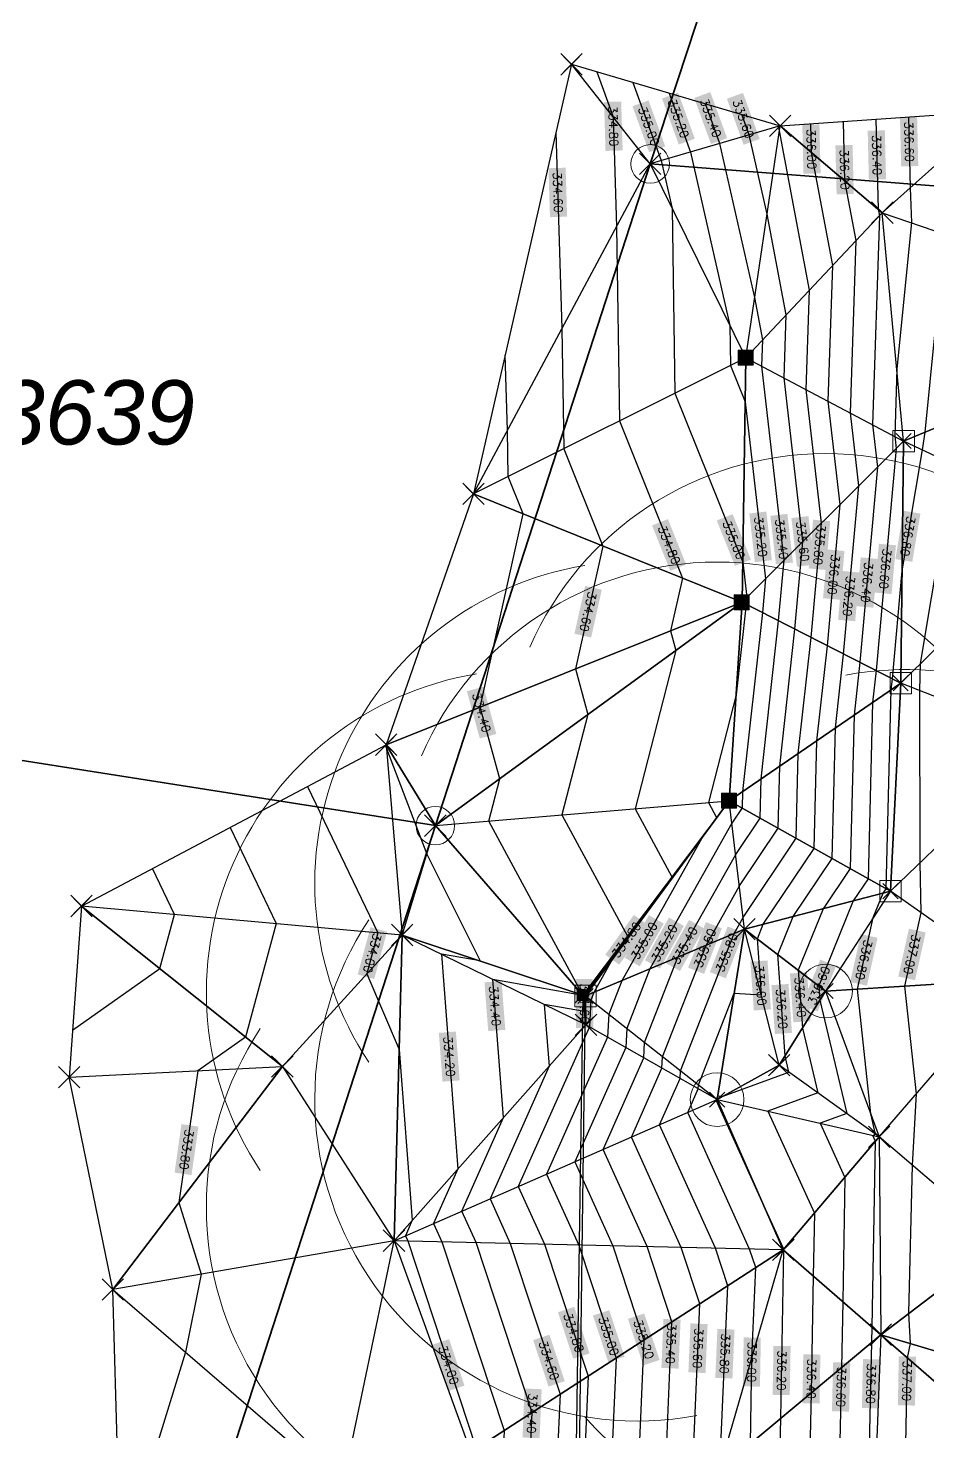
# Model space of a CAD drawing. Header units: metres. Extents: x -57 to 81, y -38 to 101.
# Drawn here: x -1.67 to 19.33, y 8.37 to 41.13 of the extents above; entities that cross this region are included whole.
import ezdxf
from ezdxf.enums import TextEntityAlignment as Align

# ---------------------------------------------------------------- set-up
doc = ezdxf.new("R2010")
doc.units = ezdxf.units.M
doc.linetypes.add('1600.2028', pattern=[0])
doc.linetypes.add('AUSGEZOGEN', pattern=[0])
doc.layers.get('0').update_dxf_attribs({"color": 1, "linetype": 'CONTINUOUS'})
for name, color, linetype in [('$BRUCH', 7, 'CONTINUOUS'), ('$P_INF_FL', 7, 'AUSGEZOGEN'), ('$P_INF_H', 7, 'AUSGEZOGEN'), ('$P_INF_NR', 7, 'AUSGEZOGEN'), ('$P_INF_X', 7, 'AUSGEZOGEN'), ('$PKT_0', 7, 'CONTINUOUS'), ('DGM', 7, 'CONTINUOUS'), ('DGM_HOEHEN', 34, 'CONTINUOUS'), ('DGM_HOEHEN_Haupt', 24, 'CONTINUOUS'), ('DGM_HOEHEN_TEXT', 7, 'CONTINUOUS')]:
    doc.layers.add(name, color=color, linetype=linetype)
for name, color, linetype, lineweight in [('aussparen', 1, 'CONTINUOUS', 18), ('Böschung OK', 7, 'CONTINUOUS', 18), ('Böschung UK', 7, 'CONTINUOUS', 18), ('Flurstücke_Grenzpunkte', 255, 'CONTINUOUS', 0), ('Geländepunkt', 7, 'CONTINUOUS', 18), ('Laubbaum 25m', 7, 'CONTINUOUS', 18), ('Mauer OK', 7, 'CONTINUOUS', 18), ('Mauer UK', 7, 'CONTINUOUS', 18)]:
    doc.layers.add(name, color=color, linetype=linetype, lineweight=lineweight)
doc.styles.add('Flurstücksnummer - K 10 700', font='Arial Italic.ttf')
doc.styles.add('SIMPLEX', font='SIMPLEX')

# ---------------------------------------------------------------- blocks, each defined once
blk = doc.blocks.new('Grenzpunkt mit Abmarkung (Marke)')
at = {"color": 0, "lineweight": -2}
blk.add_circle((0, 0), 0.5, dxfattribs=at)
blk = doc.blocks.new('34')
at = {"color": 0, "lineweight": -2}
for p, q in [((-0.5, 0.5), (0.5, -0.5)), ((-0.5, -0.5), (0.5, 0.5))]:
    blk.add_line(p, q, dxfattribs=at)
blk = doc.blocks.new('71', base_point=(0.019231, 0))
at = {"color": 0, "lineweight": -2}
for p, q in [((-0.497863, 0.5), (-0.497863, -0.5)), ((-0.497863, 0.5), (0.497863, 0.5)), ((-0.480769, -0.5), (-0.480769, 0.5)), ((-0.459402, -0.5), (-0.459402, 0.5)), ((-0.438034, -0.5), (-0.438034, 0.5)), ((-0.42094, -0.5), (-0.42094, 0.5)), ((-0.399573, -0.5), (-0.399573, 0.5)), ((-0.378205, -0.5), (-0.378205, 0.5)), ((-0.361111, -0.5), (-0.361111, 0.5)), ((-0.339744, -0.5), (-0.339744, 0.5)), ((-0.318376, -0.5), (-0.318376, 0.5)), ((-0.301282, -0.5), (-0.301282, 0.5)), ((-0.279915, -0.5), (-0.279915, 0.5)), ((-0.258547, -0.5), (-0.258547, 0.5)), ((-0.241453, -0.5), (-0.241453, 0.5)), ((-0.220085, -0.5), (-0.220085, 0.5)), ((-0.198718, -0.5), (-0.198718, 0.5)), ((-0.181624, -0.5), (-0.181624, 0.5)), ((-0.160256, -0.5), (-0.160256, 0.5)), ((-0.138889, -0.5), (-0.138889, 0.5)), ((-0.121795, -0.5), (-0.121795, 0.5)), ((-0.100428, -0.5), (-0.100428, 0.5)), ((-0.07906, -0.5), (-0.07906, 0.5)), ((-0.061966, -0.5), (-0.061966, 0.5)), ((-0.040599, -0.5), (-0.040599, 0.5)), ((-0.019231, -0.5), (-0.019231, 0.5)), ((-0.002137, -0.5), (-0.002137, 0.5)), ((0.019231, -0.5), (0.019231, 0.5)), ((0.040599, -0.5), (0.040599, 0.5)), ((0.057693, -0.5), (0.057693, 0.5)), ((0.07906, -0.5), (0.07906, 0.5)), ((0.100428, -0.5), (0.100428, 0.5)), ((0.117522, -0.5), (0.117522, 0.5)), ((0.138889, -0.5), (0.138889, 0.5)), ((0.160256, -0.5), (0.160256, 0.5)), ((0.177351, -0.5), (0.177351, 0.5)), ((0.198718, -0.5), (0.198718, 0.5)), ((0.220085, -0.5), (0.220085, 0.5)), ((0.237179, -0.5), (0.237179, 0.5)), ((0.258547, -0.5), (0.258547, 0.5)), ((0.279915, -0.5), (0.279915, 0.5)), ((0.297009, -0.5), (0.297009, 0.5)), ((0.318376, -0.5), (0.318376, 0.5)), ((0.339744, -0.5), (0.339744, 0.5)), ((0.356838, -0.5), (0.356838, 0.5)), ((0.378205, -0.5), (0.378205, 0.5)), ((0.399573, -0.5), (0.399573, 0.5)), ((0.416666, -0.5), (0.416666, 0.5)), ((0.438034, -0.5), (0.438034, 0.5)), ((0.459402, -0.5), (0.459402, 0.5)), ((0.476495, -0.5), (0.476495, 0.5)), ((0.497863, 0.5), (0.497863, -0.5)), ((0.497863, -0.5), (-0.497863, -0.5))]:
    blk.add_line(p, q, dxfattribs=at)
blk = doc.blocks.new('139', base_point=(0, -0.001756))
at = {"color": 0, "lineweight": -2}
for centre, radius, start, end in [((0, 0.198947), 0.301054, 23.556964, 156.444075), ((-0.175614, 0.098595), 0.301054, 99.378072, 213.597998), ((0.175614, 0.098595), 0.301054, 340.504019, 100.603046), ((-0.175615, -0.102107), 0.301054, 146.376033, 280.600999), ((0.175615, -0.102107), 0.301054, 259.398891, 33.623991), ((0, -0.001756), 0.025088, 90.001142, 179.997716), ((0, -0.001756), 0.025088, 0.002284, 89.998858), ((0, -0.001756), 0.025088, 180.001142, 269.998858), ((0, -0.001756), 0.025088, 270.001142, 359.998858), ((0, -0.198946), 0.301054, 221.698008, 318.301992)]:
    blk.add_arc(centre, radius, start, end, dxfattribs=at)
blk = doc.blocks.new('146')
at = {"color": 0, "lineweight": -2}
for p, q in [((-0.5, -0.5), (-0.5, 0.5)), ((-0.5, 0.5), (0.5, 0.5)), ((0.5, 0.5), (0.5, -0.5)), ((0.5, -0.5), (-0.5, -0.5))]:
    blk.add_line(p, q, dxfattribs=at)
blk = doc.blocks.new('147', base_point=(0.019231, 0))
at = {"color": 0, "lineweight": -2}
for p, q in [((-0.497863, -0.5), (-0.497863, 0.5)), ((-0.497863, 0.5), (0.497863, 0.5)), ((-0.480769, -0.5), (-0.480769, 0.5)), ((-0.459402, -0.5), (-0.459402, 0.5)), ((-0.438034, -0.5), (-0.438034, 0.5)), ((-0.42094, -0.5), (-0.42094, 0.5)), ((-0.399573, -0.5), (-0.399573, 0.5)), ((-0.378205, -0.5), (-0.378205, 0.5)), ((-0.361111, -0.5), (-0.361111, 0.5)), ((-0.339744, -0.5), (-0.339744, 0.5)), ((-0.318376, -0.5), (-0.318376, 0.5)), ((-0.301282, -0.5), (-0.301282, 0.5)), ((-0.279915, -0.5), (-0.279915, 0.5)), ((-0.258547, -0.5), (-0.258547, 0.5)), ((-0.241453, -0.5), (-0.241453, 0.5)), ((-0.220085, -0.5), (-0.220085, 0.5)), ((-0.198718, -0.5), (-0.198718, 0.5)), ((-0.181624, -0.5), (-0.181624, 0.5)), ((-0.160256, -0.5), (-0.160256, 0.5)), ((-0.138889, -0.5), (-0.138889, 0.5)), ((-0.121795, -0.5), (-0.121795, 0.5)), ((-0.100428, -0.5), (-0.100428, 0.5)), ((-0.07906, -0.5), (-0.07906, 0.5)), ((-0.061966, -0.5), (-0.061966, 0.5)), ((-0.040599, -0.5), (-0.040599, 0.5)), ((-0.019231, -0.5), (-0.019231, 0.5)), ((-0.002137, -0.5), (-0.002137, 0.5)), ((0.019231, -0.5), (0.019231, 0.5)), ((0.040599, -0.5), (0.040599, 0.5)), ((0.057693, -0.5), (0.057693, 0.5)), ((0.07906, -0.5), (0.07906, 0.5)), ((0.100428, -0.5), (0.100428, 0.5)), ((0.117522, -0.5), (0.117522, 0.5)), ((0.138889, -0.5), (0.138889, 0.5)), ((0.160256, -0.5), (0.160256, 0.5)), ((0.177351, -0.5), (0.177351, 0.5)), ((0.198718, -0.5), (0.198718, 0.5)), ((0.220085, -0.5), (0.220085, 0.5)), ((0.237179, -0.5), (0.237179, 0.5)), ((0.258547, -0.5), (0.258547, 0.5)), ((0.279915, -0.5), (0.279915, 0.5)), ((0.297009, -0.5), (0.297009, 0.5)), ((0.318376, -0.5), (0.318376, 0.5)), ((0.339744, -0.5), (0.339744, 0.5)), ((0.356838, -0.5), (0.356838, 0.5)), ((0.378205, -0.5), (0.378205, 0.5)), ((0.399573, -0.5), (0.399573, 0.5)), ((0.416666, -0.5), (0.416666, 0.5)), ((0.438034, -0.5), (0.438034, 0.5)), ((0.459402, -0.5), (0.459402, 0.5)), ((0.476495, -0.5), (0.476495, 0.5)), ((0.497863, 0.5), (0.497863, -0.5)), ((0.497863, -0.5), (-0.497863, -0.5))]:
    blk.add_line(p, q, dxfattribs=at)
blk = doc.blocks.new('70')
at = {"color": 0, "lineweight": -2}
for p, q in [((-0.5, -0.5), (-0.5, 0.5)), ((-0.5, 0.5), (0.5, 0.5)), ((0.5, 0.5), (0.5, -0.5)), ((0.5, -0.5), (-0.5, -0.5))]:
    blk.add_line(p, q, dxfattribs=at)
blk = doc.blocks.new('PKT_0')
for p, q in [((-0.354, -0.354), (0.354, 0.354)), ((0.354, -0.354), (-0.354, 0.354))]:
    blk.add_line(p, q)
at = {"layer": '$P_INF_FL'}
blk.add_attdef('CODE', text='', height=0.8, dxfattribs=at).set_placement((0, 1.7), align=Align.CENTER)
at = {"layer": '$P_INF_H'}
blk.add_attdef('H', text='', height=0.8, dxfattribs=at).set_placement((0, -1.4), align=Align.CENTER)
at = {"layer": '$P_INF_NR'}
blk.add_attdef('NR', text='', height=0.8, dxfattribs=at).set_placement((0, 0.7), align=Align.CENTER)
at = {"layer": '$P_INF_X'}
blk.add_attdef('X', text='', height=0.8, dxfattribs=at).set_placement((-0.9, -0.4), align=Align.RIGHT)
blk.add_attdef('Y', (0.7, -0.4), '', height=0.8, dxfattribs=at)

msp = doc.modelspace()

# ---------------------------------------------------------------- linework, layer by layer
at = {"layer": '$BRUCH', "linetype": 'ByBlock', "elevation": 0.042}
for points in [[(15.079, 33.437), (14.99, 27.731), (14.691, 23.098)], [(18.452, 20.986), (18.692, 25.841), (18.76, 31.492)]]:
    msp.add_lwpolyline(points, dxfattribs=at)
msp.add_lwpolyline([(11.126, 0.715), (11.156, 0.786), (11.173, 5.961), (11.337, 18.541), (11.274, 18.559), (11.09, 5.955)], close=True, dxfattribs=at)
at = {"layer": 'DGM', "color": 0, "linetype": 'ByBlock'}
for points in [[(11.01, 40.285, 0.912), (8.723, 30.258, 0.526), (12.847, 37.96, 1.175)], [(11.01, 40.285, 0.912), (15.88, 38.848, 2.063), (12.847, 37.96, 1.175)], [(15.88, 38.848, 2.063), (20.93, 39.196, 3.392), (18.262, 36.822, 2.676)], [(20.93, 39.196, 3.392), (18.262, 36.822, 2.676), (25.561, 34.318, 4.554)], [(15.88, 38.848, 2.063), (12.847, 37.96, 1.175), (15.079, 33.437, 1.506)], [(15.88, 38.848, 2.063), (18.262, 36.822, 2.676), (15.079, 33.437, 1.506)], [(8.723, 30.258, 0.526), (12.847, 37.96, 1.175), (15.079, 33.437, 1.506)], [(18.262, 36.822, 2.676), (15.079, 33.437, 1.506), (18.76, 31.492, 2.932)], [(18.262, 36.822, 2.676), (25.561, 34.318, 4.554), (18.76, 31.492, 2.932)], [(25.561, 34.318, 4.554), (22.581, 29.696, 3.971), (18.76, 31.492, 2.932)], [(8.723, 30.258, 0.526), (14.99, 27.731, 1.201), (15.079, 33.437, 1.506)], [(14.99, 27.731, 1.201), (15.079, 33.437, 1.506), (18.76, 31.492, 2.932)], [(14.99, 27.731, 1.201), (18.76, 31.492, 2.932), (18.692, 25.841, 3.154)], [(22.581, 29.696, 3.971), (18.76, 31.492, 2.932), (18.692, 25.841, 3.154)], [(8.723, 30.258, 0.526), (6.689, 24.406, 0.454), (14.99, 27.731, 1.201)], [(22.581, 29.696, 3.971), (22.108, 24.505, 3.898), (18.692, 25.841, 3.154)], [(6.689, 24.406, 0.454), (7.834, 22.516, 0.505), (14.99, 27.731, 1.201)], [(7.834, 22.516, 0.505), (14.691, 23.098, 1.308), (14.99, 27.731, 1.201)], [(14.691, 23.098, 1.308), (14.99, 27.731, 1.201), (18.692, 25.841, 3.154)], [(14.691, 23.098, 1.308), (18.692, 25.841, 3.154), (18.452, 20.986, 3.099)], [(22.108, 24.505, 3.898), (18.692, 25.841, 3.154), (18.452, 20.986, 3.099)], [(6.689, 24.406, 0.454), (7.062, 19.964, 0.299), (-0.421, 20.641, -0.332)], [(6.689, 24.406, 0.454), (7.062, 19.964, 0.299), (7.834, 22.516, 0.505)], [(22.108, 24.505, 3.898), (21.368, 18.93, 3.716), (18.452, 20.986, 3.099)], [(11.274, 18.559, 0.651), (7.834, 22.516, 0.505), (14.691, 23.098, 1.308)], [(11.274, 18.559, 0.651), (11.337, 18.541, 0.992), (14.691, 23.098, 1.308)], [(11.337, 18.541, 0.992), (15.049, 20.1, 2.126), (14.691, 23.098, 1.308)], [(15.049, 20.1, 2.126), (14.691, 23.098, 1.308), (18.452, 20.986, 3.099)], [(11.274, 18.559, 0.651), (7.062, 19.964, 0.299), (7.834, 22.516, 0.505)], [(16.938, 18.656, 2.917), (15.049, 20.1, 2.126), (18.452, 20.986, 3.099)], [(16.938, 18.656, 2.917), (21.368, 18.93, 3.716), (18.452, 20.986, 3.099)], [(-0.421, 20.641, -0.332), (-0.711, 16.647, -0.08), (4.264, 16.895, 0.137)], [(7.062, 19.964, 0.299), (-0.421, 20.641, -0.332), (4.264, 16.895, 0.137)], [(11.337, 18.541, 0.992), (14.408, 16.123, 2.458), (15.049, 20.1, 2.126)], [(14.408, 16.123, 2.458), (15.858, 16.927, 2.385), (15.049, 20.1, 2.126)], [(16.938, 18.656, 2.917), (15.858, 16.927, 2.385), (15.049, 20.1, 2.126)], [(7.062, 19.964, 0.299), (4.264, 16.895, 0.137), (6.87, 12.83, 0.171)], [(11.348, 17.87, 1.013), (7.062, 19.964, 0.299), (6.87, 12.83, 0.171)], [(11.274, 18.559, 0.651), (11.348, 17.87, 1.013), (7.062, 19.964, 0.299)], [(16.938, 18.656, 2.917), (18.191, 15.253, 3.076), (21.368, 18.93, 3.716)], [(18.191, 15.253, 3.076), (21.368, 18.93, 3.716), (21.068, 12.798, 3.725)], [(11.274, 18.559, 0.651), (11.337, 18.541, 0.992), (11.348, 17.87, 1.013)], [(11.337, 18.541, 0.992), (14.408, 16.123, 2.458), (11.348, 17.87, 1.013)], [(16.938, 18.656, 2.917), (18.191, 15.253, 3.076), (15.858, 16.927, 2.385)], [(14.408, 16.123, 2.458), (11.348, 17.87, 1.013), (6.87, 12.83, 0.171)], [(-0.711, 16.647, -0.08), (4.264, 16.895, 0.137), (0.307, 11.691, -0.004)], [(4.264, 16.895, 0.137), (6.87, 12.83, 0.171), (0.307, 11.691, -0.004)], [(14.408, 16.123, 2.458), (18.191, 15.253, 3.076), (15.858, 16.927, 2.385)], [(14.408, 16.123, 2.458), (15.953, 12.616, 2.448), (6.87, 12.83, 0.171)], [(14.408, 16.123, 2.458), (18.191, 15.253, 3.076), (15.953, 12.616, 2.448)], [(18.191, 15.253, 3.076), (18.226, 10.636, 3.109), (15.953, 12.616, 2.448)], [(18.191, 15.253, 3.076), (18.226, 10.636, 3.109), (21.068, 12.798, 3.725)], [(6.87, 12.83, 0.171), (0.307, 11.691, -0.004), (5.667, 7.071, 0.17)], [(6.87, 12.83, 0.171), (8.661, 7.896, 0.212), (5.667, 7.071, 0.17)], [(15.953, 12.616, 2.448), (6.87, 12.83, 0.171), (8.661, 7.896, 0.212)], [(18.226, 10.636, 3.109), (24.549, 8.747, 4.399), (21.068, 12.798, 3.725)], [(14.464, 7.49, 2.048), (15.953, 12.616, 2.448), (8.661, 7.896, 0.212)], [(18.226, 10.636, 3.109), (14.464, 7.49, 2.048), (15.953, 12.616, 2.448)], [(0.307, 11.691, -0.004), (5.667, 7.071, 0.17), (0.503, 4.847, 0.055)], [(18.226, 10.636, 3.109), (18.017, 5.21, 3.085), (14.464, 7.49, 2.048)], [(18.226, 10.636, 3.109), (18.017, 5.21, 3.085), (23.813, 5.788, 4.388)], [(18.226, 10.636, 3.109), (23.813, 5.788, 4.388), (24.549, 8.747, 4.399)]]:
    msp.add_3dface(points, dxfattribs=at)
at = {"layer": 'DGM_HOEHEN', "color": 44, "linetype": 'ByBlock'}
for points, elevation in [([(11.598, 40.111), (11.981, 39.056), (12.059, 36.488), (12.128, 31.961), (13.597, 28.293), (13.323, 27.064), (13.448, 26.607), (12.496, 22.912), (13.354, 21.323), (11.963, 19.392), (11.53, 18.622), (11.461, 18.444), (11.429, 17.824), (9.77, 14.097), (10.38, 12.748), (11.397, 9.667), (11.313, 7.711), (11.389, 6.062), (11.412, 5.568), (11.472, 0.738)], 1.051), ([(13.291, 39.612), (13.79, 38.236), (14.708, 34.189), (14.722, 33.259), (15.063, 32.408), (15.535, 28.275), (15.464, 27.489), (15.001, 23.311), (14.991, 22.929), (14.754, 22.574), (12.84, 19.172), (12.299, 17.784), (12.276, 17.34), (11.089, 14.673), (11.976, 12.71), (12.702, 10.512), (12.577, 7.622), (12.623, 6.635), (12.782, 3.32), (12.817, 0.535)], 1.451), ([(13.489, 0.433), (13.467, 2.196), (13.24, 6.921), (13.209, 7.578), (13.354, 10.934), (12.774, 12.691), (11.748, 14.961), (12.699, 17.099), (12.717, 17.454), (13.494, 19.447), (14.841, 21.841), (15.411, 22.693), (15.434, 23.608), (15.843, 27.296), (15.97, 28.709), (15.453, 33.239), (15.473, 33.857), (15.287, 34.846), (14.473, 38.436), (14.137, 39.362)], 1.651), ([(14.162, 0.331), (14.153, 1.073), (13.857, 7.208), (13.842, 7.534), (14.006, 11.356), (13.572, 12.672), (12.407, 15.249), (13.122, 16.857), (13.136, 17.124), (14.149, 19.722), (14.929, 21.108), (15.831, 22.458), (15.868, 23.905), (16.222, 27.102), (16.406, 29.144), (15.969, 32.967), (16.017, 34.435), (15.575, 36.789), (15.156, 38.636), (14.983, 39.113)], 1.851), ([(18.115, 39.002), (18.165, 36.905), (18.194, 36.75), (18.035, 31.875), (18.148, 30.882), (17.739, 26.328), (17.602, 25.094), (17.511, 21.514), (16.885, 20.578), (16.303, 19.142), (16.398, 17.792), (16.756, 16.282), (15.589, 15.851), (16.677, 13.469), (16.651, 12.008), (16.602, 9.278), (16.53, 6.164), (16.675, 3.236), (17.225, -0.349)], 2.651), ([(18.875, 39.055), (18.914, 37.402), (18.942, 36.589), (18.603, 33.178), (18.551, 31.603), (18.584, 31.316), (18.118, 26.135), (18.035, 25.391), (17.931, 21.278), (17.584, 20.76), (16.78, 18.777), (16.804, 18.442), (17.432, 15.798), (16.814, 15.57), (17.39, 14.308), (17.339, 11.409), (17.311, 9.871), (17.215, 5.724), (17.293, 4.146), (17.989, -0.385), (18.007, -0.526)], 2.851), ([(18.646, -0.458), (18.013, 4.397), (17.912, 5.055), (17.9, 5.284), (18.021, 10.464), (18.027, 10.81), (18.102, 15.148), (18.038, 15.288), (18.107, 15.313), (17.994, 15.788), (17.681, 18.702), (18.052, 20.371), (18.284, 20.942), (18.351, 21.042), (18.469, 25.688), (18.497, 25.941), (18.724, 28.463), (19.198, 31.286), (19.259, 31.699), (19.72, 36.322), (19.66, 38.066), (19.635, 39.107)], 3.051), ([(19.285, -0.389), (18.635, 4.599), (18.755, 5.283), (18.847, 10.098), (18.922, 10.428), (18.881, 11.135), (18.967, 14.591), (19.06, 16.258), (18.79, 18.771), (19.17, 20.479), (19.147, 21.655), (19.137, 25.667), (19.154, 26.299), (19.933, 30.941), (20.098, 32.048), (20.497, 36.055), (20.405, 38.729), (20.395, 39.159)], 3.251), ([(10.648, 38.7), (10.788, 34.115), (10.83, 31.313), (11.74, 29.042), (11.101, 26.173), (11.391, 25.109), (10.788, 22.767), (12.314, 19.941), (11.311, 18.549), (11.315, 18.178), (10.376, 18.345), (10.487, 16.9), (9.111, 13.809), (9.582, 12.766), (10.745, 9.245), (10.68, 7.755), (10.748, 6.288), (11.155, 5.96), (11.145, 1.699), (10.641, 0.98), (11.151, 0.774)], 0.851), ([(14.865, 0.207), (14.819, 0.508), (14.475, 7.483), (14.475, 7.499), (14.475, 7.529), (14.658, 11.778), (14.37, 12.654), (13.066, 15.537), (13.546, 16.615), (13.555, 16.794), (14.804, 19.997), (15.016, 20.375), (16.251, 22.222), (16.301, 24.202), (16.601, 26.909), (16.842, 29.578), (16.486, 32.694), (16.562, 35.014), (15.863, 38.731), (15.839, 38.836), (15.829, 38.863)], 2.051), ([(15.652, 0.022), (15.438, 1.417), (15.16, 7.044), (15.184, 8.092), (15.22, 10.092), (15.311, 12.201), (15.167, 12.635), (13.725, 15.825), (13.969, 16.373), (13.974, 16.464), (14.808, 18.603), (15.44, 18.569), (15.348, 19.872), (15.486, 20.214), (16.671, 21.986), (16.735, 24.499), (16.98, 26.715), (17.277, 30.013), (17.002, 32.421), (17.106, 35.592), (16.611, 38.227), (16.595, 38.897)], 2.251), ([(16.438, -0.164), (16.056, 2.327), (15.845, 6.604), (15.893, 8.685), (15.964, 12.607), (15.964, 12.629), (15.49, 13.668), (14.385, 16.113), (14.393, 16.131), (14.393, 16.134), (14.421, 16.207), (14.547, 16.2), (16.081, 16.767), (15.992, 17.141), (15.825, 19.507), (16.186, 20.396), (17.091, 21.75), (17.168, 24.797), (17.36, 26.522), (17.713, 30.447), (17.518, 32.148), (17.65, 36.171), (17.388, 37.566), (17.355, 38.95)], 2.451), ([(11.142, 0.751), (9.668, 1.345), (11.122, 3.422), (11.129, 5.958), (10.095, 6.792), (10.048, 7.799), (10.092, 8.823), (8.785, 12.785), (8.452, 13.521), (9.423, 15.703), (9.175, 18.932), (11.274, 18.559), (11.274, 18.559), (9.081, 22.622), (9.335, 23.61), (8.878, 25.283), (9.883, 29.79), (9.533, 30.664), (9.517, 31.742), (9.463, 33.505)], 0.651), ([(6.662, 24.391), (6.697, 24.32), (7.632, 21.847), (8.881, 19.358), (7.975, 19.519), (8.359, 14.506), (7.793, 13.233), (7.987, 12.804), (9.44, 8.401), (9.416, 7.844), (9.441, 7.295), (11.102, 5.956), (11.1, 5.145), (8.695, 1.711), (11.132, 0.728)], 0.451), ([(4.853, 23.433), (6.493, 20.016), (6.233, 19.055), (6.99, 17.289), (7.295, 13.309), (7.134, 12.945), (7.189, 12.823), (8.788, 7.979), (8.784, 7.888), (8.788, 7.798), (9.314, 7.374), (8.796, 3.61), (7.722, 2.077), (9.039, 1.545)], 0.251), ([(3.044, 22.475), (4.121, 20.23), (3.405, 17.582), (2.292, 16.797), (1.85, 13.721), (2.369, 12.049), (2.001, 10.231), (0.49, 5.311)], 0.051), ([(-0.631, 17.74), (1.407, 19.179), (1.749, 20.445), (1.234, 21.517)], -0.149)]:
    msp.add_lwpolyline(points, dxfattribs=dict(at, elevation=elevation))
at = {"layer": 'DGM_HOEHEN_Haupt', "color": 44, "linetype": 'ByBlock', "elevation": 1.251}
msp.add_lwpolyline([(12.444, 39.862), (13.106, 38.036), (13.359, 36.922), (13.425, 32.61), (15.005, 28.667), (15.099, 27.84), (15.085, 27.683), (14.85, 25.566), (14.204, 23.057), (14.395, 22.704), (14.086, 22.276), (12.185, 18.897), (11.88, 18.114), (11.852, 17.582), (10.429, 14.385), (11.178, 12.729), (12.049, 10.09), (11.945, 7.666), (12.006, 6.348), (12.097, 4.444), (12.145, 0.636)], dxfattribs=at)
at = {"layer": 'Flurstücke_Grenzpunkte', "color": 7, "linetype": '1600.2028', "lineweight": 35}
for p, q in [((12.847, 37.96, 1.175), (14.958, 44.372, 2.696)), ((12.847, 37.96, 1.175), (7.834, 22.516, 0.505)), ((43.85, 35.565, 7.807), (12.847, 37.96, 1.175)), ((7.834, 22.516, 0.505), (-29.954, 28.474, 0.505)), ((1.89, 4.192, 0.042), (7.834, 22.516, 0.505))]:
    msp.add_line(p, q, dxfattribs=at)

# ---------------------------------------------------------------- block references
at = {"layer": '$PKT_0', "linetype": 'ByBlock', "xscale": 0.5, "yscale": 0.5, "zscale": 0.5}
for p in [(11.01, 40.285, 0.912), (15.88, 38.848, 2.063), (12.847, 37.96, 1.175), (18.262, 36.822, 2.676), (15.079, 33.437, 1.506), (18.76, 31.492, 2.932), (8.723, 30.258, 0.526), (14.99, 27.731, 1.201), (18.692, 25.841, 3.154), (6.689, 24.406, 0.454), (14.691, 23.098, 1.308), (7.834, 22.516, 0.505), (18.452, 20.986, 3.099), (-0.421, 20.641, -0.332), (7.062, 19.964, 0.299), (15.049, 20.1, 2.126), (11.274, 18.559, 0.651), (11.337, 18.541, 0.992), (16.938, 18.656, 2.917), (11.348, 17.87, 1.013), (4.264, 16.895, 0.137), (15.858, 16.927, 2.385), (-0.711, 16.647, -0.08), (14.408, 16.123, 2.458), (18.191, 15.253, 3.076), (6.87, 12.83, 0.171), (15.953, 12.616, 2.448), (0.307, 11.691, -0.004), (18.226, 10.636, 3.109)]:
    msp.add_blockref('PKT_0', p, dxfattribs=at)
at = {"layer": 'Böschung OK', "color": 53, "lineweight": 18, "true_color": 0xdbc03c, "xscale": 0.5, "yscale": 0.5, "zscale": 0.5}
for p in [(18.76, 31.492, 2.932), (18.692, 25.841, 3.154), (18.452, 20.986, 3.099)]:
    msp.add_blockref('70', p, dxfattribs=at)
at = {"layer": 'Böschung UK', "color": 53, "lineweight": 18, "true_color": 0xdbc03c, "xscale": 0.35, "yscale": 0.35, "zscale": 0.35}
for p in [(15.079, 33.437, 1.506), (14.99, 27.731, 1.201), (14.691, 23.098, 1.308)]:
    msp.add_blockref('71', p, dxfattribs=at)
at = {"layer": 'Flurstücke_Grenzpunkte', "color": 1, "lineweight": 18, "xscale": 0.9, "yscale": 0.9, "zscale": 0.9}
for p in [(12.847, 37.96, 1.175), (7.834, 22.516, 0.505)]:
    msp.add_blockref('Grenzpunkt mit Abmarkung (Marke)', p, dxfattribs=at)
at = {"layer": 'Geländepunkt', "color": 53, "lineweight": 18, "true_color": 0xdbc03c, "xscale": 0.5, "yscale": 0.5, "zscale": 0.5}
for p in [(11.01, 40.285, 0.912), (15.88, 38.848, 2.063), (12.847, 37.96, 1.175), (18.262, 36.822, 2.676), (8.723, 30.258, 0.526), (6.689, 24.406, 0.454), (7.834, 22.516, 0.505), (-0.421, 20.641, -0.332), (15.049, 20.1, 2.126), (7.062, 19.964, 0.299), (11.348, 17.87, 1.013), (4.264, 16.895, 0.137), (15.858, 16.927, 2.385), (-0.711, 16.647, -0.08), (18.191, 15.253, 3.076), (6.87, 12.83, 0.171), (15.953, 12.616, 2.448), (0.307, 11.691, -0.004), (18.226, 10.636, 3.109)]:
    msp.add_blockref('34', p, dxfattribs=at)
at = {"layer": 'Laubbaum 25m', "color": 3, "lineweight": 18, "xscale": 25, "yscale": 25, "zscale": 25}
for p in [(16.938, 18.656, 2.917), (14.408, 16.123, 2.458)]:
    msp.add_blockref('139', p, dxfattribs=at)
at = {"layer": 'Mauer OK', "color": 94, "lineweight": 18, "xscale": 0.5, "yscale": 0.5, "zscale": 0.5}
msp.add_blockref('146', (11.337, 18.541, 0.992), dxfattribs=at)
at = {"layer": 'Mauer UK', "color": 62, "lineweight": 18, "true_color": 0x99cc00, "xscale": 0.25, "yscale": 0.25, "zscale": 0.25}
msp.add_blockref('147', (11.274, 18.559, 0.651), dxfattribs=at)

# ---------------------------------------------------------------- texts
at = {"layer": 'DGM_HOEHEN_TEXT', "color": 44, "linetype": 'ByBlock', "char_height": 0.2, "attachment_point": 5, "style": 'SIMPLEX', "bg_fill": 1, "box_fill_scale": 1.5, "bg_fill_color": 7, "bg_fill_true_color": 16777215, "bg_fill_transparency": 0}
for s, insert, rotation in [('334.80', (11.987, 38.84, -0.289), 271.7401), ('335.00', (12.816, 38.837, -0.089), 289.9296), ('335.20', (13.506, 39.017, 0.111), 289.9296), ('335.40', (14.257, 39.03, 0.311), 289.9296), ('335.60', (15.019, 39.012, 0.511), 289.9296), ('336.60', (18.888, 38.477, 1.511), 271.377), ('336.00', (16.609, 38.305, 0.911), 271.377), ('336.40', (18.135, 38.167, 1.311), 271.377), ('336.20', (17.382, 37.825, 1.111), 271.377), ('334.60', (10.691, 37.294, -0.489), 271.7401), ('335.20', (15.423, 29.256, 0.111), 276.5157), ('336.80', (18.859, 29.269, 1.711), 260.4664), ('334.80', (13.288, 29.066, -0.289), 291.8364), ('335.00', (14.798, 29.182, -0.089), 291.8364), ('335.40', (15.914, 29.203, 0.311), 276.5157), ('335.60', (16.405, 29.15, 0.511), 276.5157), ('335.80', (16.796, 29.07, 0.711), 264.8598), ('336.00', (17.13, 28.375, 0.911), 264.8598), ('336.60', (18.331, 28.508, 1.511), 264.8598), ('336.40', (17.906, 28.19, 1.311), 264.8598), ('336.20', (17.481, 27.873, 1.111), 264.8598), ('334.60', (11.399, 27.509, -0.489), 257.4337), ('334.40', (8.913, 25.155, -0.689), 285.2653), ('334.80', (12.295, 19.852, -0.289), 54.2262), ('335.00', (12.71, 19.831, -0.089), 60.6365), ('335.20', (13.179, 19.776, 0.111), 60.6365), ('335.40', (13.648, 19.72, 0.311), 60.6365), ('334.00', (6.365, 19.542, -1.089), 254.8648), ('335.60', (14.125, 19.661, 0.511), 68.7045), ('335.80', (14.633, 19.559, 0.711), 68.7045), ('337.00', (18.955, 19.511, 1.911), 257.4494), ('336.80', (17.832, 19.383, 1.711), 257.4494), ('336.00', (15.424, 18.786, 0.911), 274.0415), ('336.60', (16.784, 18.785, 1.511), 67.9297), ('336.40', (16.347, 18.511, 1.311), 274.0415), ('334.40', (9.223, 18.305, -0.689), 274.3856), ('334.60', (11.313, 18.367, -0.489), 270.6067), ('336.20', (15.915, 18.238, 1.111), 274.0415), ('334.20', (8.158, 17.126, -0.889), 274.3856), ('333.80', (2.028, 14.956, -1.289), 261.8187), ('334.80', (11.063, 10.68, -0.289), 288.2649), ('335.00', (11.88, 10.603, -0.089), 288.2649), ('335.20', (12.697, 10.526, 0.111), 288.2649), ('335.40', (13.332, 10.424, 0.311), 267.5354), ('335.60', (13.962, 10.321, 0.511), 267.5354), ('334.00', (8.145, 9.927, -1.089), 288.2649), ('334.60', (10.485, 10.031, -0.489), 288.2649), ('335.80', (14.59, 10.192, 0.711), 267.5354), ('336.00', (15.218, 9.998, 0.911), 268.9728), ('336.20', (15.913, 9.801, 1.111), 268.9728), ('336.40', (16.608, 9.605, 1.311), 268.9728), ('336.60', (17.301, 9.417, 1.511), 268.6717), ('336.80', (17.998, 9.492, 1.711), 268.6717), ('337.00', (18.836, 9.557, 1.911), 268.9155), ('334.40', (10.091, 8.801, -0.689), 267.5354)]:
    msp.add_mtext(s, dxfattribs=dict(at, insert=insert, rotation=rotation))
at = {"layer": 'Flurstücke_Grenzpunkte', "color": 7, "lineweight": 18, "insert": (-0.11, 32.15, 0.042), "char_height": 1.5, "attachment_point": 5, "rotation": 0.0091, "line_spacing_factor": 0.69, "style": 'Flurstücksnummer - K 10 700', "bg_fill": 2}
msp.add_mtext('3639', dxfattribs=at)

# ---------------------------------------------------------------- next in the draw order: linework, layer by layer
at = {"layer": 'aussparen', "linetype": 'ByBlock', "elevation": 6.749}
msp.add_lwpolyline([(0.503, 4.847), (0.307, 11.691), (-0.711, 16.647), (-0.421, 20.641), (6.689, 24.406), (8.723, 30.258), (11.01, 40.285), (15.88, 38.848), (20.93, 39.196), (23.947, 40.083), (31.726, 39.269), (37.825, 38.234), (43.825, 36.533), (43.64, 35.718), (43.85, 35.565), (45.727, 36.76), (45.759, 36.753), (43.452, 30.839), (39.904, 21.317), (37.406, 14.523), (34.783, 7.262)], dxfattribs=at)

doc.saveas('drawing.dxf')
